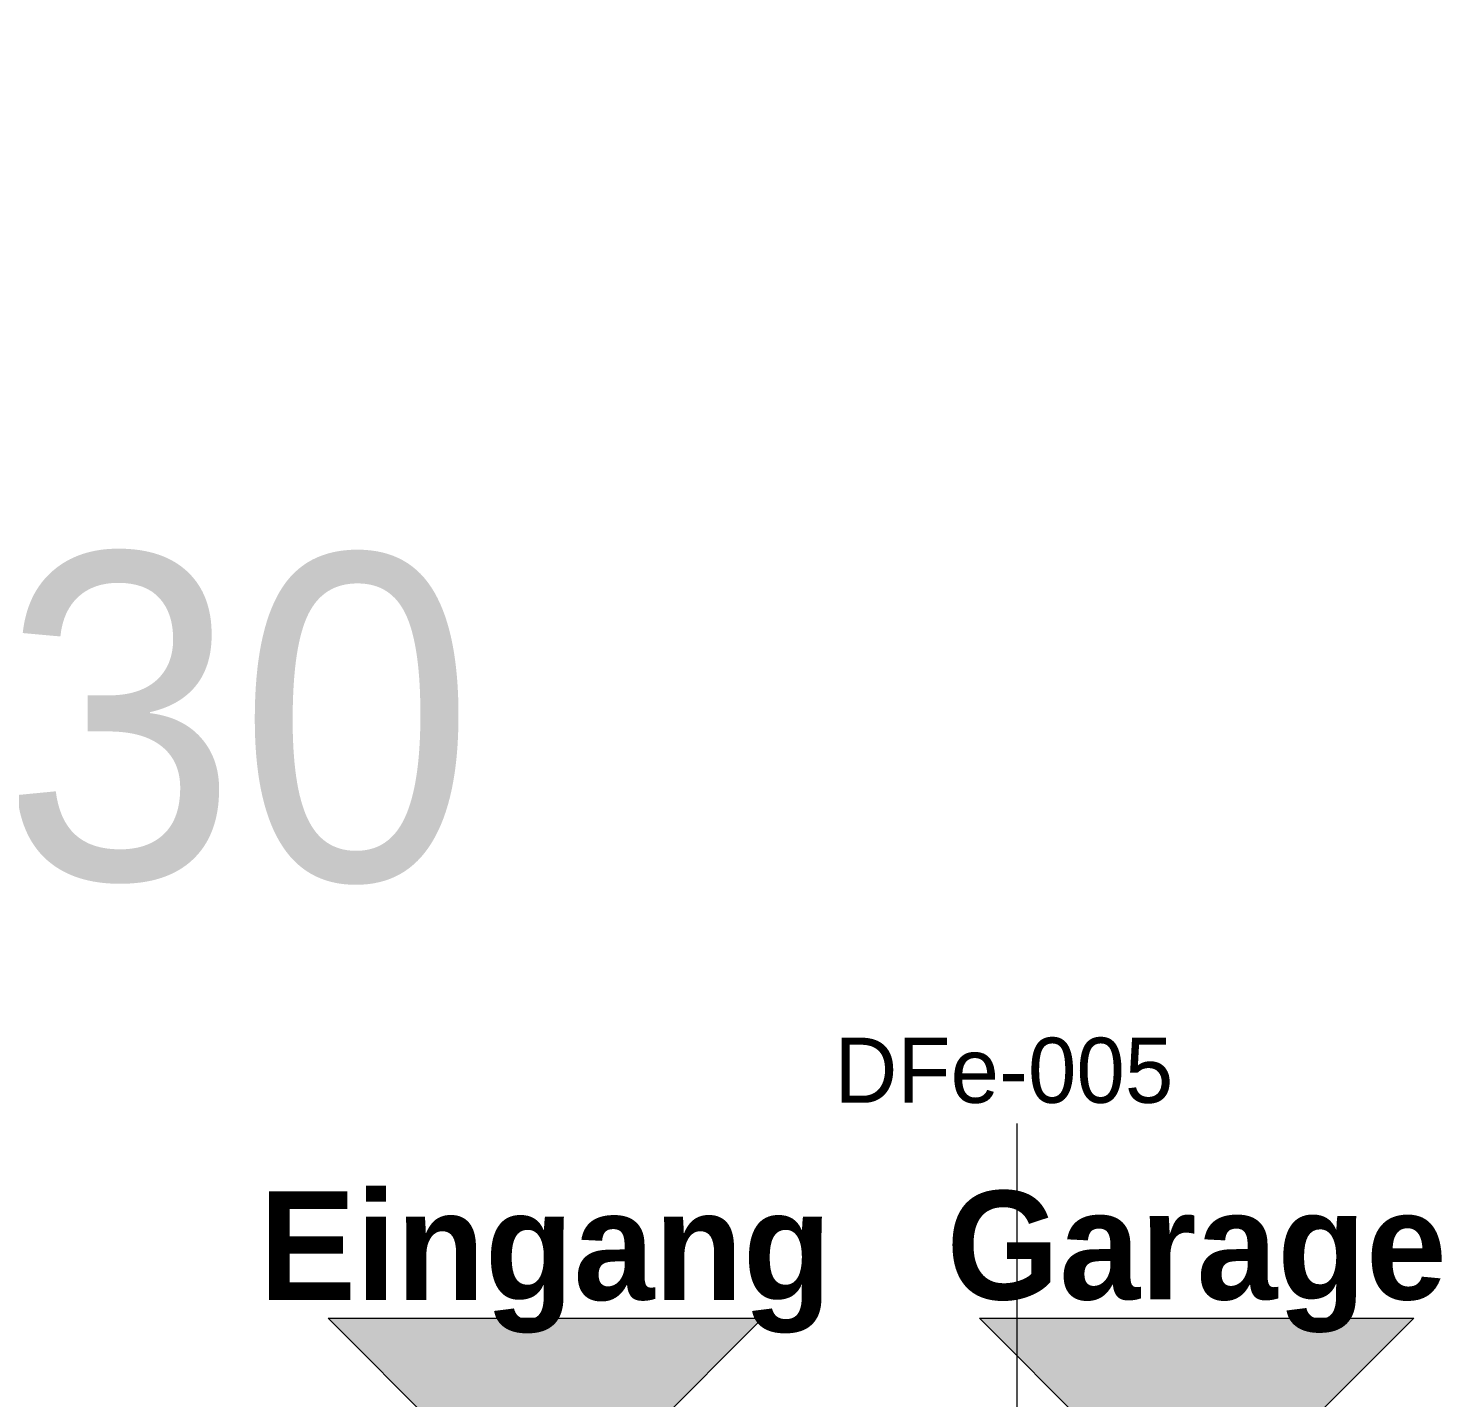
# Model space of a CAD drawing. Header units: metres. Extents: x -208 to 1512, y -277 to 123.
# Drawn here: x 837.37 to 843.88, y 2.43 to 8.74 of the extents above; entities that cross this region are included whole.
import ezdxf
from ezdxf.enums import TextEntityAlignment as Align

# ---------------------------------------------------------------- set-up
doc = ezdxf.new("R2010")
doc.units = ezdxf.units.M
doc.header["$MEASUREMENT"] = 0
doc.layers.add('325 Dachfenster', color=7, linetype='Continuous')
doc.layers.add('918 Lageplan Beschriftung.x', color=7, linetype='Continuous')
doc.styles.add('ERSTELLTER_STIL_4', font='')
doc.styles.add('ERSTELLTER_STIL_5', font='arial.ttf', dxfattribs={"width": 0.936858})
doc.styles.add('ERSTELLTER_STIL_6', font='')
doc.styles.get('ERSTELLTER_STIL_4').set_extended_font_data('Eurostile')
doc.styles.get('ERSTELLTER_STIL_6').set_extended_font_data('Eurostile', bold=True)

# ---------------------------------------------------------------- blocks, each defined once
blk = doc.blocks.new('Eingang Symbol 27[482]_5', base_point=(838.7523, 2.8))
at = {"layer": '918 Lageplan Beschriftung.x', "linetype": 'Continuous', "lineweight": 0}
blk.add_hatch(color=1, dxfattribs=at).paths.add_polyline_path([(838.7523, 2.8), (839.7523, 1.8), (840.7523, 2.8)])
at = {"layer": '918 Lageplan Beschriftung.x', "color": 1, "linetype": 'Continuous', "lineweight": 0}
for p, q in [((838.7523, 2.8), (840.7523, 2.8)), ((838.7523, 2.8), (839.7523, 1.8)), ((840.7523, 2.8), (839.7523, 1.8))]:
    blk.add_line(p, q, dxfattribs=at)
at = {"layer": '918 Lageplan Beschriftung.x', "color": 1, "lineweight": 0, "style": 'ERSTELLTER_STIL_6'}
blk.add_attdef('txt', text='', height=0.5, dxfattribs=at).set_placement((839.7523, 3.1345), align=Align.MIDDLE_CENTER)
blk = doc.blocks.new('Eingang Symbol 27[483]_5', base_point=(841.7523, 2.8))
at = {"layer": '918 Lageplan Beschriftung.x', "linetype": 'Continuous', "lineweight": 0}
blk.add_hatch(color=1, dxfattribs=at).paths.add_polyline_path([(841.7523, 2.8), (842.7523, 1.8), (843.7523, 2.8)])
at = {"layer": '918 Lageplan Beschriftung.x', "color": 1, "linetype": 'Continuous', "lineweight": 0}
for p, q in [((841.7523, 2.8), (843.7523, 2.8)), ((841.7523, 2.8), (842.7523, 1.8)), ((843.7523, 2.8), (842.7523, 1.8))]:
    blk.add_line(p, q, dxfattribs=at)
at = {"layer": '918 Lageplan Beschriftung.x', "color": 1, "lineweight": 0, "style": 'ERSTELLTER_STIL_6'}
blk.add_attdef('txt', text='', height=0.5, dxfattribs=at).set_placement((842.7523, 3.1366), align=Align.MIDDLE_CENTER)
blk = doc.blocks.new('DF Marker 27[1462]_5', base_point=(841.9241, -0.0587))
at = {"layer": '325 Dachfenster', "color": 7, "linetype": 'Continuous', "lineweight": 13}
blk.add_line((841.9241, 3.6975), (841.9241, -1.9503), dxfattribs=at)
at = {"layer": '325 Dachfenster', "color": 7, "lineweight": 13, "insert": (841.0841, 3.7882), "char_height": 0.3, "attachment_point": 7, "style": 'ERSTELLTER_STIL_4'}
blk.add_mtext('\\A1;{\\pql;\\pt0;\\fEurostile|b0|i0|c0|p0;\\W1.000000;DFe-005\\fEurostile|b0|i0|c0|p0;\\W1.000000;\\fEurostile|b0|i0|c0|p0;\\W1.000000;\\fEurostile|b0|i0|c0|p0;\\W1.000000;}', dxfattribs=at)
at = {"layer": '325 Dachfenster', "color": 7, "lineweight": 13, "insert": (841.8272, 0.634), "char_height": 0.3, "attachment_point": 7, "rotation": 90, "style": 'ERSTELLTER_STIL_4'}
blk.add_mtext('\\A1;{\\pql;\\pt0;\\fEurostile|b0|i0|c0|p0;\\W1.000000;78*2\\fEurostile|b0|i0|c0|p0;\\W1.000000;\\A1{\\H.66x;\\S^  ;}\\fEurostile|b0|i0|c0|p0;\\W1.000000; x 98\\fEurostile|b0|i0|c0|p0;\\W1.000000;\\A1{\\H.66x;\\S^  ;}}', dxfattribs=at)
blk = doc.blocks.new('VELUX SlopeRoofBundle[27]_5', base_point=(825.2573, 0))
at = {"layer": '325 Dachfenster', "linetype": 'Continuous', "lineweight": 0}
blk.add_line((841.9241, 3.6975), (841.9241, -1.9503), dxfattribs=at)
at = {"layer": '325 Dachfenster', "color": 7, "lineweight": 13}
blk.add_blockref('DF Marker 27[1462]_5', (841.9241, -0.0587), dxfattribs=at)
at = {"layer": '325 Dachfenster', "linetype": 'Continuous', "lineweight": 0, "insert": (841.0841, 3.7882), "char_height": 0.3, "attachment_point": 7, "style": 'ERSTELLTER_STIL_4'}
blk.add_mtext('\\A1;{\\pql;\\pt0;\\fEurostile|b0|i0|c0|p0;\\C7;\\W1.000000;DFe-005\\fEurostile|b0|i0|c0|p0;\\W1.000000;\\fEurostile|b0|i0|c0|p0;\\W1.000000;\\fEurostile|b0|i0|c0|p0;\\W1.000000;}', dxfattribs=at)
blk = doc.blocks.new('Dachfläche_52_5', base_point=(843.2191, -0.1561))
at = {"layer": '325 Dachfenster', "linetype": 'Continuous', "lineweight": 0}
blk.add_blockref('VELUX SlopeRoofBundle[27]_5', (825.2573, 0), dxfattribs=at)

msp = doc.modelspace()

# ---------------------------------------------------------------- block references
at = {"layer": '918 Lageplan Beschriftung.x', "color": 250, "linetype": 'Continuous', "lineweight": 13, "true_color": 0x3f3f3f}
for name, p, values in [('Eingang Symbol 27[482]_5', (838.7523, 2.8), {'txt': 'Eingang'}), ('Eingang Symbol 27[483]_5', (841.7523, 2.8), {'txt': 'Garage'})]:
    msp.add_blockref(name, p, dxfattribs=at).add_auto_attribs(values)

# ---------------------------------------------------------------- texts
at = {"layer": '918 Lageplan Beschriftung.x', "color": 96, "linetype": 'Continuous', "lineweight": 13, "true_color": 0x007e00, "insert": (832.0049, 4.826), "char_height": 1.5, "attachment_point": 7, "rotation": 359.7546, "line_spacing_factor": 0.931904, "style": 'ERSTELLTER_STIL_5'}
msp.add_mtext('\\A1;{\\pql;\\fArial|b0|i0|c0|p0;\\W0.936858;989/1\\P\\pql;\\fArial|b0|i0|c0|p0;\\W0.936858;EZ \\fArial|b0|i0|c0|p0;\\W0.936858;1130}', dxfattribs=at)

# ---------------------------------------------------------------- next in the draw order: block references
at = {"layer": '325 Dachfenster', "color": 7, "linetype": 'Continuous', "lineweight": 13, "true_color": 0xf4f4f4}
msp.add_blockref('Dachfläche_52_5', (843.2191, -0.1561), dxfattribs=at)

doc.saveas('drawing.dxf')
